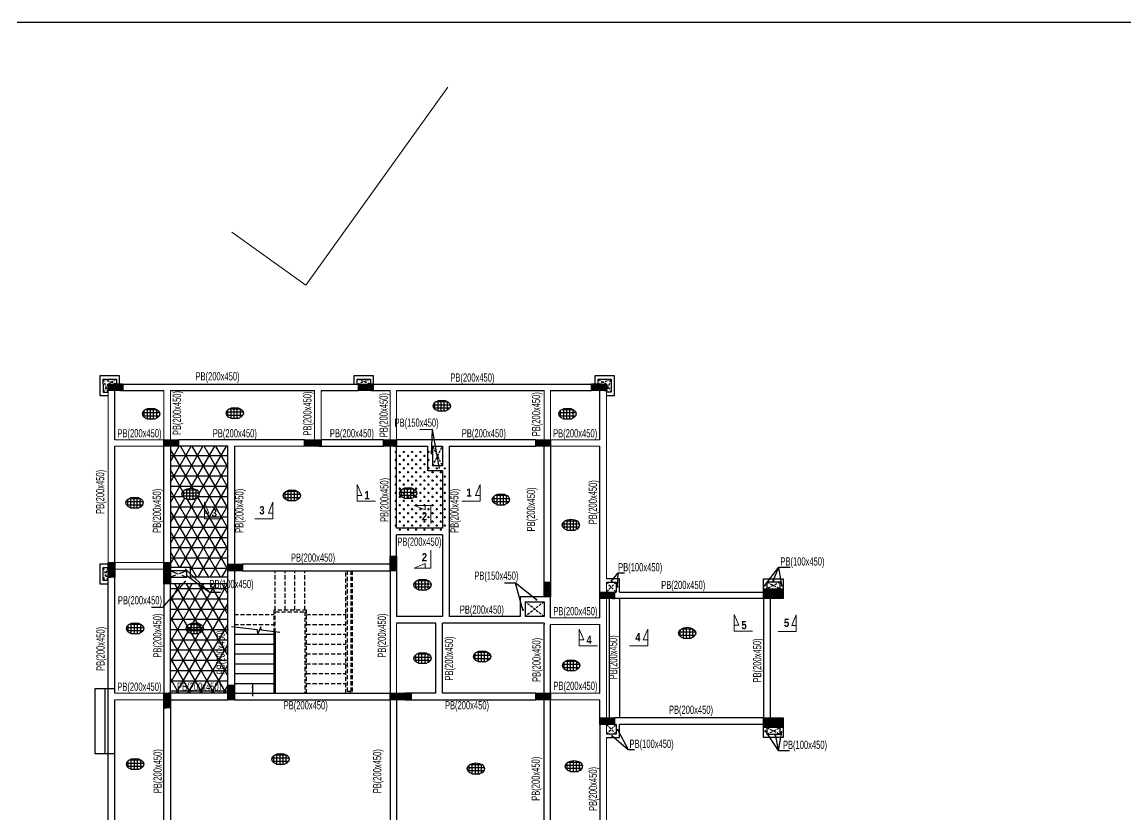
# Model space of a CAD drawing. Header units: millimetres. Extents: x 1798 to 243113, y 1193 to 150435.
# Drawn here: x 63101 to 96780, y 17940 to 42148 of the extents above; entities that cross this region are included whole.
import ezdxf

# ---------------------------------------------------------------- set-up
doc = ezdxf.new("R2010")
doc.units = ezdxf.units.MM
for name, pattern in [('CONTINU', [0]), ('HIDDEN', [0.375, 0.25, -0.125]), ('HIDDEN2', [0.1875, 0.125, -0.0625])]:
    doc.linetypes.add(name, pattern=pattern)
for name, color, linetype, lineweight in [('A-OPNG-WNDW', 4, 'Continuous', 20), ('A-WALL', 1, 'Continuous', 30), ('S - BEAM TXT', 30, 'Continuous', 13), ('SEC TEXT', 50, 'Continuous', 5), ('section symb', 5, 'Continuous', 0)]:
    doc.layers.add(name, color=color, linetype=linetype, lineweight=lineweight)
for name, color, linetype in [('A-RAILING', 212, 'Continuous'), ('A-STAIRCASE', 32, 'Continuous'), ('A-WALL-PATT', 7, 'Continuous'), ('beam', 4, 'Continuous'), ('BEAM-1', 7, 'CONTINU'), ('column', 5, 'Continuous'), ('DIM', 8, 'Continuous')]:
    doc.layers.add(name, color=color, linetype=linetype)
doc.styles.add('GFC', font='ARIALN.TTF')
doc.styles.add('S - GRID TXT', font='ARIALNB.TTF')
doc.styles.add('sd', font='ARIALNB.TTF')
doc.styles.get("Standard").update_dxf_attribs({"font": 'arial.ttf'})
doc.dimstyles.new('GFC- 50', dxfattribs={"dimscale": 100, "dimtxt": 1, "dimasz": 0.6, "dimexe": 0.2, "dimexo": 0, "dimgap": 0.1, "dimtad": 1, "dimdec": 0, "dimzin": 1, "dimdsep": 46, "dimtxsty": 'GFC', "dimblk": 'OBLIQUE', "dimcen": 0, "dimclrd": 8, "dimclre": 8, "dimclrt": 6, "dimazin": 2, "dimtfac": 1, "dimtdec": 0, "dimtmove": 1, "dimatfit": 3, "dimfxl": 1, "dimtolj": 1, "dimlwd": -1, "dimlwe": 9, "dimarcsym": 0})
doc.dimstyles.new('ISO-25', dxfattribs={"dimtxt": 2.5, "dimasz": 2.5, "dimexe": 1.25, "dimexo": 0.625, "dimtad": 1, "dimtxsty": 'Standard', "dimcen": 2.5, "dimadec": 0, "dimazin": 0, "dimtfac": 1, "dimtmove": 0, "dimatfit": 3, "dimfxl": 1, "dimarcsym": 0})
pattern_1 = [(225, (47346.13085, 35902.07396), (0.08838834765, -0.08838834765), [])]

# ---------------------------------------------------------------- blocks, each defined once
blk = doc.blocks.new('_OBLIQUE')
at = {"color": 0, "linetype": 'ByBlock'}
blk.add_line((-0.5, -0.5), (0.5, 0.5), dxfattribs=at)

msp = doc.modelspace()

# ---------------------------------------------------------------- hatches: boundary and pattern name
at = {"layer": 'A-WALL-PATT'}
h = msp.add_hatch(dxfattribs=at)
h.set_pattern_fill('ANSI31', color=8, angle=180)
h.set_pattern_definition([(225, (47354.956, 35902.07396), (0.08838834765, -0.08838834765), [])])
h.paths.add_polyline_path([(66176.9, 30895.9), (66176.9, 31095.9), (65726.9, 31095.9), (65726.9, 30895.9)])
h = msp.add_hatch(dxfattribs=at)
h.set_pattern_fill('ANSI31', color=8, angle=180)
h.set_pattern_definition(pattern_1)
h.paths.add_polyline_path([(73812.2, 30895.9), (73812.2, 31095.9), (73362.2, 31095.9), (73362.2, 30895.9)])
h = msp.add_hatch(dxfattribs=at)
h.set_pattern_fill('ANSI31', color=8, angle=180)
h.set_pattern_definition(pattern_1)
h.paths.add_polyline_path([(80926.9, 30895.9), (80926.9, 31095.9), (80476.9, 31095.9), (80476.9, 30895.9)])
h = msp.add_hatch(dxfattribs=at)
h.set_pattern_fill('ANSI31', color=8, angle=180)
h.set_pattern_definition([(225, (5786.60545, 13561.91708), (0.08838834765, -0.08838834765), [])])
h.paths.add_polyline_path([(67876.9, 29195.9), (67876.9, 29395.9), (67426.9, 29395.9), (67426.9, 29195.9)])
h = msp.add_hatch(dxfattribs=at)
h.set_pattern_fill('ANSI31', color=8)
h.set_pattern_definition([(45, (133867.11815, 45029.95694), (-0.08838834765, 0.08838834765), [])])
h.paths.add_polyline_path([(71716.9, 29395.9), (71716.9, 29195.9), (72226.9, 29195.9), (72226.9, 29395.9)])
h = msp.add_hatch(dxfattribs=at)
h.set_pattern_fill('ANSI31', color=8)
h.set_pattern_definition([(45, (136167.11798, 45029.98555), (-0.08838834765, 0.08838834765), [])])
h.paths.add_polyline_path([(74126.9, 29196), (74526.9, 29196), (74526.9, 29396), (74126.9, 29396)])
h = msp.add_hatch(dxfattribs=at)
h.set_pattern_fill('ANSI31', color=8)
h.set_pattern_definition([(45, (140867.11772, 45029.95694), (-0.08838834765, 0.08838834765), [])])
h.paths.add_polyline_path([(78776.9, 29395.9), (78776.9, 29195.9), (79226.9, 29195.9), (79226.9, 29395.9)])
h = msp.add_hatch(dxfattribs=at)
h.set_pattern_fill('NET3', color=8, scale=2500)
h.set_pattern_definition([(0, (47346.13, 36101.3), (0, 312.5), []), (60, (47346.13, 36101.3), (-270.633, 156.25), []), (120, (47346.13, 36101.3), (-270.633, -156.25), [])])
h.paths.add_polyline_path([(69376.9, 29195.9), (67626.9, 29195.9), (67627.4, 25495.9), (68226.9, 25495.9), (68227.1, 25196), (69376.5, 25196.2), (69376.3, 25395.9), (69376.8, 25395.9)])
edge = h.paths.add_edge_path(flags=16)
edge.add_ellipse((68241.4, 27737.7), major_axis=(-265, 0), ratio=0.6603774, start_angle=0, end_angle=360)
h.paths.add_polyline_path([(67677.6, 25517.9), (69243.6, 25517.9)], flags=16)
h = msp.add_hatch(dxfattribs=at)
h.set_pattern_fill('CROSS', color=8, scale=500)
h.set_pattern_definition([(0, (47346.13, 35902.07), (125, 125), [62.5, -187.5]), (90, (47377.38, 35870.82), (-125, 125), [62.5, -187.5])])
edge = h.paths.add_edge_path()
edge.add_line((75476.9, 29046), (74426.9, 29046))
edge.add_line((74426.9, 29046), (74426.9, 26595.9))
edge.add_line((74426.9, 26595.9), (76027, 26595.9))
edge.add_line((76027, 26595.9), (76027, 28545.9))
edge.add_line((76027, 28545.9), (75576.9, 28545.9))
edge.add_line((75576.9, 28545.9), (75576.9, 29195.9))
h = msp.add_hatch(dxfattribs=at)
h.set_pattern_fill('ANSI31', color=8, angle=90)
h.set_pattern_definition([(135, (47346.13085, 35902.07396), (-0.08838834765, -0.08838834765), [])])
h.paths.add_polyline_path([(65726.9, 25195.9), (65926.9, 25195.9), (65926.9, 25645.9), (65726.9, 25645.9)])
h = msp.add_hatch(dxfattribs=at)
h.set_pattern_fill('ANSI31', color=8, angle=90)
h.set_pattern_definition([(135, (51792.71231, 87086.0495), (-0.08838834765, -0.08838834765), [])])
h.paths.add_polyline_path([(67426.6, 24995.8), (67626.6, 24995.8), (67626.6, 25645.8), (67426.6, 25645.8)])
h = msp.add_hatch(dxfattribs=at)
h.set_pattern_fill('ANSI31', color=8, angle=90)
h.set_pattern_definition([(135, (58692.84177, 87436.19334), (-0.08838834765, -0.08838834765), [])])
h.paths.add_polyline_path([(74526.9, 25395.9), (74526.9, 25845.9), (74326.9, 25845.9), (74326.9, 25395.9)])
h = msp.add_hatch(dxfattribs=at)
h.set_pattern_fill('ANSI31', color=8)
h.set_pattern_definition([(45, (131527.11804, 41229.95694), (-0.08838834765, 0.08838834765), [])])
h.paths.add_polyline_path([(69376.9, 25595.9), (69376.9, 25395.9), (69826.9, 25395.9), (69826.9, 25595.9)])
h = msp.add_hatch(dxfattribs=at)
h.set_pattern_fill('NET3', color=8, scale=2500)
h.set_pattern_definition([(0, (51243.94, 36101.3), (0, 312.5), []), (60, (51243.94, 36101.3), (-270.633, 156.25), []), (120, (51243.94, 36101.3), (-270.633, -156.25), [])])
h.paths.add_polyline_path([(67626.9, 21655.8), (69376.9, 21655.8), (69376.8, 24996.1), (67626.9, 24995.9)])
h = msp.add_hatch(dxfattribs=at)
h.set_pattern_fill('ANSI31', color=8, angle=90)
h.set_pattern_definition([(135, (63392.84177, 86746.1897), (-0.08838834765, -0.08838834765), [])])
h.paths.add_polyline_path([(79026.9, 24595.9), (79226.9, 24595.9), (79226.9, 25045.9), (79026.9, 25045.9)])
h = msp.add_hatch(dxfattribs=at)
h.set_pattern_fill('ANSI31', color=8)
h.set_pattern_definition([(45, (47346.13085, 35919.07396), (-0.08838834765, 0.08838834765), [])])
h.paths.add_polyline_path([(80726.9, 24746.2), (80726.9, 24546.2), (81176.9, 24546.2), (81176.9, 24746.2)])
h = msp.add_hatch(dxfattribs=at)
h.set_pattern_fill('ANSI31', color=8)
h.set_pattern_definition([(45, (47746.13085, 36019.8593), (-0.08838834765, 0.08838834765), [])])
h.paths.add_polyline_path([(85726.9, 24846.2), (85726.9, 24546.2), (86326.9, 24546.2), (86326.9, 24846.2)])
h = msp.add_hatch(dxfattribs=at)
h.set_pattern_fill('ANSI31', color=8, angle=90)
h.set_pattern_definition([(135, (53742.84177, 83496.1933), (-0.08838834765, -0.08838834765), [])])
h.paths.add_polyline_path([(69576.9, 21455.9), (69576.9, 21905.9), (69376.9, 21905.9), (69376.9, 21455.9)])
h = msp.add_hatch(dxfattribs=at)
h.set_pattern_fill('ANSI31', color=8, angle=90)
h.set_pattern_definition([(135, (51792.84177, 83246.19326), (-0.08838834765, -0.08838834765), [])])
h.paths.add_polyline_path([(67626.9, 21205.9), (67626.9, 21655.9), (67426.9, 21655.9), (67426.9, 21205.9)])
h = msp.add_hatch(dxfattribs=at)
h.set_pattern_fill('ANSI31', color=8)
h.set_pattern_definition([(45, (136477.11809, 37289.93625), (-0.08838834765, 0.08838834765), [])])
h.paths.add_polyline_path([(74326.9, 21655.9), (74326.9, 21455.9), (74976.9, 21455.9), (74976.9, 21655.9)])
h = msp.add_hatch(dxfattribs=at)
h.set_pattern_fill('ANSI31', color=8)
h.set_pattern_definition([(45, (140926.75833, 37290.11631), (-0.08838834765, 0.08838834765), [])])
h.paths.add_polyline_path([(78776.5, 21656.1), (78776.5, 21456.1), (79226.5, 21456.1), (79226.5, 21656.1)])
h = msp.add_hatch(dxfattribs=at)
h.set_pattern_fill('ANSI31', color=8)
h.set_pattern_definition([(45, (142877.11802, 36539.46699), (-0.08838834765, 0.08838834765), [])])
h.paths.add_polyline_path([(80726.9, 20905.4), (80726.9, 20705.4), (81176.9, 20705.4), (81176.9, 20905.4)])
h = msp.add_hatch(dxfattribs=at)
h.set_pattern_fill('ANSI31', color=8)
h.set_pattern_definition([(45, (47746.13085, 35779.07396), (-0.08838834765, 0.08838834765), [])])
h.paths.add_polyline_path([(85726.9, 20905.4), (85726.9, 20605.4), (86326.9, 20605.4), (86326.9, 20905.4)])
at = {"layer": 'DIM'}
h = msp.add_hatch(dxfattribs=at)
h.set_pattern_fill('ANSI37', color=256, scale=30, angle=45)
h.set_pattern_definition([(90, (-99574.5, 136712.46), (-95.25, 2e-14), []), (180, (-99574.5, 136712.46), (-2e-14, -95.25), [])])
edge = h.paths.add_edge_path()
edge.add_ellipse((67035.5, 30187.5), major_axis=(-265, 0), ratio=0.6603774, start_angle=0, end_angle=360)
h = msp.add_hatch(dxfattribs=at)
h.set_pattern_fill('ANSI37', color=256, scale=30, angle=45)
h.set_pattern_definition([(90, (-97020.44, 136733.93), (-95.25, 2e-14), []), (180, (-97020.44, 136733.93), (-2e-14, -95.25), [])])
edge = h.paths.add_edge_path()
edge.add_ellipse((69589.6, 30208.9), major_axis=(-265, 0), ratio=0.6603774, start_angle=0, end_angle=360)
h = msp.add_hatch(dxfattribs=at)
h.set_pattern_fill('ANSI37', color=256, scale=30, angle=45)
h.set_pattern_definition([(90, (-90703.82, 136953.21), (-95.25, 2e-14), []), (180, (-90703.82, 136953.21), (-2e-14, -95.25), [])])
edge = h.paths.add_edge_path()
edge.add_ellipse((75906.2, 30428.2), major_axis=(-265, 0), ratio=0.6603774, start_angle=0, end_angle=360)
h = msp.add_hatch(dxfattribs=at)
h.set_pattern_fill('ANSI37', color=256, scale=30, angle=45)
h.set_pattern_definition([(90, (-86869.875, 136712.46), (-95.25, 2e-14), []), (180, (-86869.875, 136712.46), (-2e-14, -95.25), [])])
edge = h.paths.add_edge_path()
edge.add_ellipse((79740.1, 30187.5), major_axis=(-265, 0), ratio=0.6603774, start_angle=0, end_angle=360)
h = msp.add_hatch(dxfattribs=at)
h.set_pattern_fill('ANSI37', color=256, scale=30, angle=45)
h.set_pattern_definition([(90, (-100075.25, 133996.51), (-95.25, 2e-14), []), (180, (-100075.25, 133996.51), (-2e-14, -95.25), [])])
edge = h.paths.add_edge_path()
edge.add_ellipse((66534.7, 27471.5), major_axis=(-265, 0), ratio=0.6603774, start_angle=0, end_angle=360)
h = msp.add_hatch(dxfattribs=at)
h.set_pattern_fill('ANSI37', color=256, scale=30, angle=45)
h.set_pattern_definition([(90, (-98368.58, 134262.71), (-95.25, 2e-14), []), (180, (-98368.58, 134262.71), (-2e-14, -95.25), [])])
edge = h.paths.add_edge_path()
edge.add_ellipse((68241.4, 27737.7), major_axis=(-265, 0), ratio=0.6603774, start_angle=0, end_angle=360)
h = msp.add_hatch(dxfattribs=at)
h.set_pattern_fill('ANSI37', color=256, scale=30, angle=45)
h.set_pattern_definition([(90, (-95279.15, 134219.38), (-95.25, 2e-14), []), (180, (-95279.15, 134219.38), (-2e-14, -95.25), [])])
edge = h.paths.add_edge_path()
edge.add_ellipse((71330.9, 27694.4), major_axis=(-265, 0), ratio=0.6603774, start_angle=0, end_angle=360)
h = msp.add_hatch(dxfattribs=at)
h.set_pattern_fill('ANSI37', color=256, scale=30, angle=45)
h.set_pattern_definition([(90, (-91729.58, 134288.07), (-95.25, 2e-14), []), (180, (-91729.58, 134288.07), (-2e-14, -95.25), [])])
edge = h.paths.add_edge_path()
edge.add_ellipse((74880.4, 27763.1), major_axis=(-265, 0), ratio=0.6603774, start_angle=0, end_angle=360)
h = msp.add_hatch(dxfattribs=at)
h.set_pattern_fill('ANSI37', color=256, scale=30, angle=45)
h.set_pattern_definition([(90, (-88899.36, 134092.87), (-95.25, 2e-14), []), (180, (-88899.36, 134092.87), (-2e-14, -95.25), [])])
edge = h.paths.add_edge_path()
edge.add_ellipse((77710.6, 27567.9), major_axis=(-265, 0), ratio=0.6603774, start_angle=0, end_angle=360)
h = msp.add_hatch(dxfattribs=at)
h.set_pattern_fill('ANSI37', color=256, scale=30, angle=45)
h.set_pattern_definition([(90, (-86761.97, 133318.07), (-95.25, 2e-14), []), (180, (-86761.97, 133318.07), (-2e-14, -95.25), [])])
edge = h.paths.add_edge_path()
edge.add_ellipse((79848, 26793.1), major_axis=(-265, 0), ratio=0.6603774, start_angle=0, end_angle=360)
h = msp.add_hatch(dxfattribs=at)
h.set_pattern_fill('ANSI37', color=256, scale=30, angle=45)
h.set_pattern_definition([(90, (-91289.78, 131490.33), (-95.25, 2e-14), []), (180, (-91289.78, 131490.33), (-2e-14, -95.25), [])])
edge = h.paths.add_edge_path()
edge.add_ellipse((75320.2, 24965.3), major_axis=(-265, 0), ratio=0.6603774, start_angle=0, end_angle=360)
h = msp.add_hatch(dxfattribs=at)
h.set_pattern_fill('ANSI37', color=256, scale=30, angle=45)
h.set_pattern_definition([(90, (-100063.34, 130156.71), (-95.25, 2e-14), []), (180, (-100063.34, 130156.71), (-2e-14, -95.25), [])])
edge = h.paths.add_edge_path()
edge.add_ellipse((66546.7, 23631.7), major_axis=(-265, 0), ratio=0.6603774, start_angle=0, end_angle=360)
h = msp.add_hatch(dxfattribs=at)
h.set_pattern_fill('ANSI37', color=256, scale=30, angle=45)
h.set_pattern_definition([(90, (-98240.4, 130156.71), (-95.25, 2e-14), []), (180, (-98240.4, 130156.71), (-2e-14, -95.25), [])])
edge = h.paths.add_edge_path()
edge.add_ellipse((68369.6, 23631.7), major_axis=(-265, 0), ratio=0.6603774, start_angle=0, end_angle=360)
h = msp.add_hatch(dxfattribs=at)
h.set_pattern_fill('ANSI37', color=256, scale=30, angle=45)
h.set_pattern_definition([(90, (-83217.46, 130018.12), (-95.25, 2e-14), []), (180, (-83217.46, 130018.12), (-2e-14, -95.25), [])])
edge = h.paths.add_edge_path()
edge.add_ellipse((83392.5, 23493.1), major_axis=(-265, 0), ratio=0.6603774, start_angle=0, end_angle=360)
h = msp.add_hatch(dxfattribs=at)
h.set_pattern_fill('ANSI37', color=256, scale=30, angle=45)
h.set_pattern_definition([(90, (-89474.57, 129303.46), (-95.25, 2e-14), []), (180, (-89474.57, 129303.46), (-2e-14, -95.25), [])])
edge = h.paths.add_edge_path()
edge.add_ellipse((77135.4, 22778.5), major_axis=(-265, 0), ratio=0.6603774, start_angle=0, end_angle=360)
h = msp.add_hatch(dxfattribs=at)
h.set_pattern_fill('ANSI37', color=256, scale=30, angle=45)
h.set_pattern_definition([(90, (-91289.93, 129249.24), (-95.25, 2e-14), []), (180, (-91289.93, 129249.24), (-2e-14, -95.25), [])])
edge = h.paths.add_edge_path()
edge.add_ellipse((75320.1, 22724.2), major_axis=(-265, 0), ratio=0.6603774, start_angle=0, end_angle=360)
h = msp.add_hatch(dxfattribs=at)
h.set_pattern_fill('ANSI37', color=256, scale=30, angle=45)
h.set_pattern_definition([(90, (-86760.21, 129030.04), (-95.25, 2e-14), []), (180, (-86760.21, 129030.04), (-2e-14, -95.25), [])])
edge = h.paths.add_edge_path()
edge.add_ellipse((79849.8, 22505), major_axis=(-265, 0), ratio=0.6603774, start_angle=0, end_angle=360)
h = msp.add_hatch(dxfattribs=at)
h.set_pattern_fill('ANSI37', color=256, scale=30, angle=45)
h.set_pattern_definition([(90, (-100063.34, 126013.94), (-95.25, 2e-14), []), (180, (-100063.34, 126013.94), (-2e-14, -95.25), [])])
edge = h.paths.add_edge_path()
edge.add_ellipse((66546.7, 19488.9), major_axis=(-265, 0), ratio=0.6603774, start_angle=0, end_angle=360)
h = msp.add_hatch(dxfattribs=at)
h.set_pattern_fill('ANSI37', color=256, scale=30, angle=45)
h.set_pattern_definition([(90, (-95621.83, 126168.76), (-95.25, 2e-14), []), (180, (-95621.83, 126168.76), (-2e-14, -95.25), [])])
edge = h.paths.add_edge_path()
edge.add_ellipse((70988.2, 19643.8), major_axis=(-265, 0), ratio=0.6603774, start_angle=0, end_angle=360)
h = msp.add_hatch(dxfattribs=at)
h.set_pattern_fill('ANSI37', color=256, scale=30, angle=45)
h.set_pattern_definition([(90, (-86671.08, 125949.14), (-95.25, 2e-14), []), (180, (-86671.08, 125949.14), (-2e-14, -95.25), [])])
edge = h.paths.add_edge_path()
edge.add_ellipse((79938.9, 19424.1), major_axis=(-265, 0), ratio=0.6603774, start_angle=0, end_angle=360)
h = msp.add_hatch(dxfattribs=at)
h.set_pattern_fill('ANSI37', color=256, scale=30, angle=45)
h.set_pattern_definition([(90, (-89662.34, 125877.87), (-95.25, 2e-14), []), (180, (-89662.34, 125877.87), (-2e-14, -95.25), [])])
edge = h.paths.add_edge_path()
edge.add_ellipse((76947.7, 19352.9), major_axis=(-265, 0), ratio=0.6603774, start_angle=0, end_angle=360)

# ---------------------------------------------------------------- linework, layer by layer
at = {"color": 40, "true_color": 0xf8d731}
msp.add_line((65726.9, 30845.9, 239039.1), (65726.9, 30895.9, 239039.1), dxfattribs=at)
at = {"layer": 'A-OPNG-WNDW'}
for p, q in [((71755.8, 34113.4), (76085.9, 40156)), ((69500.1, 35729.8), (71755.8, 34113.4)), ((65726.9, 25595.9, 239039.1), (65726.9, 30895.9, 239039.1)), ((67426.9, 29395.9, 239039.1), (67426.9, 30895.9, 239039.1)), ((67626.9, 29395.9, 239039.1), (67626.9, 30895.9, 239039.1)), ((72026.9, 30895.9, 128388), (72026.9, 29395.9, 239039.1)), ((72226.9, 30895.9, 128388), (72226.9, 29395.9, 239039.1)), ((74326.9, 30895.9, 128388), (74326.9, 29395.9, 239039.1)), ((74526.9, 30895.9, 128388), (74526.9, 29395.9, 239039.1)), ((79026.9, 29395.9, 239039.1), (79026.9, 30895.9, 239039.1)), ((79226.9, 29395.9, 239039.1), (79226.9, 30895.9, 239039.1)), ((80926.9, 30895.9, 239038.6), (80926.9, 25145.4, 239059)), ((67426.9, 29395.9, 239039.1), (65926.9, 29395.9, 239039.1)), ((79226.9, 29395.9, 239039.1), (80726.9, 29395.9, 239039.1)), ((67426.9, 29195.9, 239039.1), (65926.9, 29195.9, 239039.1)), ((69576.9, 29195.9, 239039.1), (71716.9, 29195.9, 239039.1)), ((79226.9, 29195.9, 239039.1), (80726.9, 29195.9, 239039.1)), ((67426.9, 25645.9, 478078.2), (65926.9, 25645.9, 360295.9)), ((67426.9, 25445.9, 478078.2), (65926.9, 25445.9, 360295.9)), ((80926.9, 25045.4, 239059.4), (80926.9, 24746.2, 239060.4)), ((80926.9, 24546.2, 239039.1), (80926.8, 20905.4, 239039.1)), ((80726.9, 23957.2, 239060.4), (79226.9, 23957.2, 239039.1)), ((74526.9, 23795.9, 119519.5), (74526.9, 21655.9, 239039.1)), ((80726.9, 23756.4, 240227.5), (79226.9, 23756.4, 239039.1)), ((67426.9, 21655.9, 356821.4), (65926.9, 21655.9, 239039.1)), ((80727.2, 21655.9, 239037.7), (79226.9, 21655.9, 239039.1)), ((67426.9, 21455.9, 356821.4), (65926.9, 21455.9, 239039.1)), ((80727.2, 21455.9, 358557.2), (79226.9, 21455.9, 239009)), ((80926.9, 20405.4, 350695.9), (80926.9, 20705.4, 358558.6)), ((80926.9, 16230.9, 239039.1), (80926.9, 20305.4, 347463))]:
    msp.add_line(p, q, dxfattribs=at)
at = {"layer": 'A-OPNG-WNDW', "color": 8}
for p, q in [((80926.9, 30895.9, 239039.1), (80926.9, 30845.9, 239042.5)), ((65726.9, 25645.9, 239039.1), (65726.9, 25495.9, 239039.1))]:
    msp.add_line(p, q, dxfattribs=at)
at = {"layer": 'A-RAILING', "color": 8}
for p, q in [((70776.9, 23538, 239039.1), (70776.9, 21655.9, 239039.1)), ((70826.9, 23531.7, 239039.1), (70826.9, 21655.9, 239039.1))]:
    msp.add_line(p, q, dxfattribs=at)
at = {"layer": 'A-RAILING'}
msp.add_line((70776.9, 21655.9, 239039.1), (70826.9, 21655.9, 239039.1), dxfattribs=at)
at = {"layer": 'A-STAIRCASE', "color": 8, "linetype": 'HIDDEN2', "ltscale": 1000}
for p, q in [((70826.9, 24195.9, 239039.1), (70826.9, 25395.9, 239039.1)), ((71126.9, 24195.9, 239039.1), (71126.9, 25395.9, 239039.1)), ((71426.9, 24195.9, 239039.1), (71426.9, 25395.9, 239039.1)), ((71726.9, 24195.9, 239039.1), (71726.9, 25395.9, 239039.1)), ((69576.9, 24055.9, 239039.1), (70776.9, 24055.9, 239039.1)), ((71776.9, 24055.9, 239039.1), (72976.9, 24055.9, 239039.1)), ((69576.9, 23755.9, 239039.1), (70776.9, 23755.9, 239039.1)), ((71776.9, 23755.9, 239039.1), (72976.9, 23755.9, 239039.1)), ((71776.9, 23455.9, 239039.1), (72976.9, 23455.9, 239039.1)), ((71776.9, 23155.9, 239039.1), (72976.9, 23155.9, 239039.1)), ((71776.9, 22855.9, 239039.1), (72976.9, 22855.9, 239039.1)), ((71776.9, 22555.9, 239039.1), (72976.9, 22555.9, 239039.1)), ((71776.9, 22255.9, 239039.1), (72976.9, 22255.9, 239039.1)), ((71776.9, 21955.9, 239039.1), (72976.9, 21955.9, 239039.1)), ((71776.9, 21655.9, 239039.1), (72976.9, 21655.9, 239039.1))]:
    msp.add_line(p, q, dxfattribs=at)
at = {"layer": 'A-STAIRCASE', "color": 8}
for p, q in [((69576.9, 23455.9, 239039.1), (70776.9, 23455.9, 239039.1)), ((69576.9, 23155.9, 239039.1), (70776.9, 23155.9, 239039.1)), ((69576.9, 22855.9, 239039.1), (70776.9, 22855.9, 239039.1)), ((69576.9, 22555.9, 239039.1), (70776.9, 22555.9, 239039.1)), ((69576.9, 22255.9, 239039.1), (70776.9, 22255.9, 239039.1)), ((69576.9, 21955.9, 239039.1), (70776.9, 21955.9, 239039.1)), ((69576.9, 21655.9, 239039.1), (70776.9, 21655.9, 239039.1))]:
    msp.add_line(p, q, dxfattribs=at)
at = {"layer": 'A-STAIRCASE', "color": 8, "linetype": 'HIDDEN2', "ltscale": 1000, "elevation": 239039.1}
for points in [[(73176.9, 25395.9), (73176.9, 21655.9), (72976.9, 21655.9), (72976.9, 25395.9)], [(73126.9, 25395.9), (73126.9, 21705.9), (73026.9, 21705.9), (73026.9, 25395.9)], [(70826.9, 23531.7), (70826.9, 24145.9), (71726.9, 24145.9), (71726.9, 21655.9), (71776.9, 21655.9), (71776.9, 24195.9), (70776.9, 24195.9), (70776.9, 23538)]]:
    msp.add_lwpolyline(points, dxfattribs=at)
at = {"layer": 'A-WALL', "color": 8, "elevation": 239039.1}
msp.add_lwpolyline([(70960, 23515.1), (70390.8, 23586.2), (70387.8, 23683.2), (70290.7, 23483), (70287.3, 23592), (69493.7, 23679.2)], dxfattribs=at)
at = {"layer": 'beam', "color": 4}
for p, q in [((66076.9, 31345.9, 239039.1), (65476.9, 31345.9, 239039.1)), ((65476.9, 31345.9, 239039.1), (65476.9, 30745.9, 239039.1)), ((66076.9, 31095.9, 239039.1), (66076.9, 31345.9, 239039.1)), ((73826.9, 31345.9, 239039.1), (73226.9, 31345.9, 239039.1)), ((73226.9, 31345.9, 239039.1), (73226.9, 31095.9, 239039.1)), ((73826.9, 31095.9, 239039.1), (73826.9, 31345.9, 239039.1)), ((81176.9, 31345.9, 239039.1), (80576.9, 31345.9, 239039.1)), ((80576.9, 31345.9, 239039.1), (80576.9, 31095.9, 239039.1)), ((81176.9, 30745.9, 239039.1), (81176.9, 31345.9, 239039.1)), ((65476.9, 30745.9, 239039.1), (65726.9, 30745.9, 239039.1)), ((80926.9, 30745.9, 239039.1), (81176.9, 30745.9, 239039.1)), ((65726.9, 25595.9, 239039.1), (65476.9, 25595.9, 239039.1)), ((65476.9, 25595.9, 239039.1), (65476.9, 24995.9, 239039.1)), ((65476.9, 24995.9, 239039.1), (65726.9, 24995.9, 239039.1)), ((81326.9, 25145.4, 239039.1), (80926.9, 25145.4, 239039.1)), ((80926.9, 25045.4, 239039.1), (81226.9, 25045.4, 239039.1)), ((81226.9, 25045.4, 239039.1), (81226.9, 24745.4, 239039.1)), ((81326.9, 24745.4, 239039.1), (81326.9, 25145.4, 239039.1)), ((85726.9, 24846.2, 239039.1), (85726.9, 25145.4, 239039.1)), ((85726.9, 25145.4, 239039.1), (86326.9, 25145.4, 239039.1)), ((86226.9, 25045.4, 239039.1), (85826.9, 25045.4, 239039.1)), ((85826.9, 25045.4, 239039.1), (85826.9, 24846.2, 239039.1)), ((86226.9, 24846.2, 239039.1), (86226.9, 25045.4, 239039.1)), ((86326.9, 25145.4, 239039.1), (86326.9, 24846.2, 239039.1)), ((81226.9, 20705.4, 239039.1), (81226.9, 20405.4, 239039.1)), ((81326.9, 20305.4, 239039.1), (81326.9, 20705.4, 239039.1)), ((85726.9, 20305.4, 239039.1), (85726.9, 20605.4, 358558.6)), ((85826.9, 20605.4, 239039.1), (85826.9, 20405.4, 239039.1)), ((86226.9, 20405.4, 239039.1), (86226.9, 20605.4, 358558.6)), ((86326.9, 20605.4, 239039.1), (86326.9, 20305.4, 239039.1)), ((81226.9, 20405.4, 239039.1), (80926.9, 20405.4, 239039.1)), ((80926.9, 20305.4, 239039.1), (81326.9, 20305.4, 239039.1)), ((86326.9, 20305.4, 239039.1), (85726.9, 20305.4, 239039.1)), ((85826.9, 20405.4, 239039.1), (86226.9, 20405.4, 239039.1))]:
    msp.add_line(p, q, dxfattribs=at)
at = {"layer": 'beam', "color": 8}
for p, q in [((65576.9, 31095.9, 239039.1), (65576.9, 31245.9, 239039.1)), ((65576.9, 31245.9, 239039.1), (65976.9, 31245.9, 239039.1)), ((65576.9, 31095.9, 239039.1), (65576.9, 30845.9, 239039.1)), ((65976.9, 31245.9, 239039.1), (65976.9, 31095.9, 239039.1)), ((66168, 31095.9, 239039.1), (65976.9, 31095.9, 239039.1)), ((73326.9, 31095.9, 239039.1), (73326.9, 31245.9, 239039.1)), ((73326.9, 31245.9, 239039.1), (73726.9, 31245.9, 239039.1)), ((73326.9, 31095.9, 239039.1), (73362.2, 31095.9, 239039.1)), ((73726.9, 31245.9, 239039.1), (73726.9, 31095.9, 239039.1)), ((73812.2, 31095.9, 239039.1), (73726.9, 31095.9, 239039.1)), ((80676.9, 31095.9, 239039.1), (80476.9, 31095.9, 239039.1)), ((80676.9, 31095.9, 239039.1), (80676.9, 31245.9, 239039.1)), ((80676.9, 31245.9, 239039.1), (81076.9, 31245.9, 239039.1)), ((81076.9, 31245.9, 239039.1), (81076.9, 30845.9, 239039.1)), ((65576.9, 30845.9, 239039.1), (65726.9, 30845.9, 239039.1)), ((81076.9, 30845.9, 239039.1), (80926.9, 30845.9, 239042.5)), ((65576.9, 25095.9, 239039.1), (65576.9, 25495.9, 239039.1)), ((65576.9, 25495.9, 239039.1), (65726.9, 25495.9, 239039.1)), ((65726.9, 25095.9, 239039.1), (65576.9, 25095.9, 239039.1)), ((65726.9, 25095.9, 239039.1), (65726.9, 25195.9, 239039.1)), ((81026.9, 20928.4, 239039.1), (81026.9, 24528.4, 239039.1)), ((81326.9, 24528.4, 239039.1), (81326.9, 20928.4, 239039.1)), ((65326.9, 19800.9, 239039.1), (65326.9, 21800.9, 239039.1)), ((65326.9, 21800.9, 239039.1), (65926.9, 21800.9, 239039.1)), ((65626.9, 21800.9, 239039.1), (65626.9, 19800.9, 239039.1)), ((65926.9, 19800.9, 239039.1), (65326.9, 19800.9, 239039.1))]:
    msp.add_line(p, q, dxfattribs=at)
at = {"layer": 'beam', "color": 8, "linetype": 'HIDDEN', "ltscale": 300}
for p, q in [((65576.9, 31245.9, 239039.1), (65976.9, 31095.9, 239039.1)), ((65726.9, 30845.9, 239039.1), (65576.9, 31245.9, 239039.1)), ((65976.9, 31095.9, 239039.1), (65576.9, 31245.9, 239039.1)), ((65576.9, 30845.9, 239039.1), (65726.9, 31095.9, 239039.1)), ((65726.9, 31095.9, 239039.1), (65976.9, 31245.9, 239039.1)), ((73326.9, 31095.9, 239039.1), (73726.9, 31245.9, 239039.1)), ((73726.9, 31095.9, 239039.1), (73326.9, 31245.9, 239039.1)), ((80676.9, 31095.9, 239039.1), (81076.9, 31245.9, 239039.1)), ((80676.9, 31245.9, 239039.1), (80926.9, 31095.9, 239039.1)), ((80926.9, 30845.9, 239042.5), (81076.9, 31245.9, 239039.1)), ((80926.9, 31095.9, 239039.1), (81076.9, 30845.9, 239039.1)), ((75626.9, 29195.9, 119519.5), (75927, 28595.9, 119519.5)), ((75626.9, 28595.9, 119519.5), (75927.1, 29195.9, 119519.5)), ((65726.9, 25095.9, 239039.1), (65576.9, 25495.9, 239039.1)), ((65726.9, 25495.9, 239039.1), (65576.9, 25095.9, 239039.1)), ((80926.9, 25045.4, 239039.1), (81226.9, 24745.4, 239039.1)), ((81226.9, 25045.4, 239039.1), (80926.9, 24746.2, 239060.4)), ((86226.9, 25045.4, 239039.1), (85826.9, 24846.2, 239039.1)), ((85826.9, 25045.4, 239039.1), (86226.9, 24846.2, 239039.1)), ((79026.9, 23995.9, 239039.1), (78451.9, 24445.9, 239039.1)), ((79026.9, 24445.9, 239039.1), (78451.9, 23995.9, 239039.1)), ((81226.9, 20405.4, 239039.1), (80926.9, 20705.4, 358558.6)), ((80926.9, 20405.4, 239039.1), (81226.9, 20705.4, 239039.1)), ((85826.9, 20405.4, 239039.1), (86226.9, 20605.4, 239039.1)), ((85826.9, 20605.4, 239039.1), (86226.9, 20405.4, 239039.8))]:
    msp.add_line(p, q, dxfattribs=at)
at = {"layer": 'beam'}
for p, q in [((66168, 31095.9, 239039.1), (73362.2, 31095.9, 239039.1)), ((73812.2, 31095.9, 239039.1), (80476.9, 31095.9, 239039.1)), ((65926.9, 29395.9, 239039.1), (65926.9, 30895.9, 239039.1)), ((66168, 30895.9, 239039.1), (67426.9, 30895.9, 239039.1)), ((67626.9, 30895.9, 239039.1), (72026.9, 30895.9, 239039.1)), ((72226.9, 30895.9, 239039.1), (73360.3, 30895.9, 239039.1)), ((73812.2, 30895.9, 239039.1), (74326.9, 30895.9, 128388)), ((74526.9, 30895.9, 128388), (79026.9, 30895.9, 239039.1)), ((79226.9, 30895.9, 239039.1), (80476.9, 30895.9, 239039.1)), ((80726.9, 29395.9, 239039.1), (80726.9, 30895.9, 239039.1)), ((71716.9, 29395.9, 239039.1), (67876.9, 29395.9, 239039.1)), ((74126.9, 29395.9, 239037), (72226.9, 29395.9, 319645.3)), ((78776.9, 29395.9, 233414.6), (74526.9, 29395.9, 239039.1)), ((65926.9, 25095.9, 239039.1), (65926.9, 29195.9, 239039.1)), ((67426.9, 25645.9, 478078.2), (67426.9, 29195.9, 239039.1)), ((67627.4, 29195.9, 239039.1), (67627.4, 25645.8, 239211.2)), ((69376.9, 29195.9, 239039.1), (67876.9, 29195.9, 239039.1)), ((69376.9, 25595.9, 239039.1), (69376.9, 29195.9, 239039.1)), ((69576.9, 29195.9, 239039.1), (69576.9, 25595.9, 239039.1)), ((72226.9, 29195.9, 239039.1), (74126.9, 29195.9, 239037)), ((74326.9, 29195.9, 111931), (74326.9, 25845.9, 239039.1)), ((74526.9, 26695.9, 239039.1), (74526.9, 29196, 239039.1)), ((74526.9, 29195.9, 119519.5), (75476.9, 29195.9, 119519.5)), ((75476.9, 28445.9, 119519.5), (75476.9, 29195.9, 119519.5)), ((75626.9, 29195.9, 119519.5), (75927.1, 29195.9, 119519.5)), ((75626.9, 29195.9, 119519.5), (75626.9, 28595.9, 119519.5)), ((75927.1, 29195.9, 119519.5), (75927.1, 28595.9, 119519.5)), ((76127.1, 29195.9, 239039.1), (78776.9, 29195.9, 239039.1)), ((76127.1, 29195.9, 119519.5), (76127.1, 23995.9, 119519.5)), ((79026.9, 25045.9, 239039.1), (79026.9, 29195.9, 119519.5)), ((79226.9, 29195.9, 239039.1), (79226.9, 25045.9, 239039.1)), ((80726.9, 24746.2, 239060.4), (80726.9, 29195.9, 239039.1)), ((75927.1, 28445.9, 119519.5), (75476.9, 28445.9, 119519.5)), ((75927.1, 28595.9, 119519.5), (75626.9, 28595.9, 119519.5)), ((75927.1, 28445.9, 119519.5), (75927.1, 26695.9, 119519.5)), ((75927.1, 26695.9, 119505.9), (74526.9, 26695.9, 239039.1)), ((74526.9, 25845.9, 239039.1), (74526.9, 26495.9, 239039.1)), ((75926.9, 26495.9, 119516.6), (74526.9, 26495.9, 239039.1)), ((75926.9, 26495.9, 119516.6), (75927.1, 23995.9, 119519.5)), ((68226.9, 25495.9, 239039.1), (67626.9, 25495.9, 239039.1)), ((68126.4, 25395.9, 239039.1), (67626.9, 25395.9, 239039.1)), ((68127, 25195.9, 239039.1), (68126.4, 25395.9, 239039.1)), ((68226.9, 25496.7, 239039.1), (68226.9, 25195.9, 239039.1)), ((69376.9, 21905.9, 239039.1), (69376.3, 25395.9, 239039.1)), ((69576.9, 25395.9, 239039.1), (69576.9, 21905.9, 239039.1)), ((74326.9, 25595.9, 239039.1), (69826.9, 25595.9, 239039.1)), ((69826.9, 25395.9, 239039.1), (74326.9, 25395.9, 239039.1)), ((74326.9, 25395.9, 119519.5), (74326.9, 21655.9, 119519.5)), ((74526.9, 25395.9, 119519.5), (74526.9, 23995.9, 119519.5)), ((65726.9, 16168.2, 239039.1), (65726.9, 25195.9, 239039.1)), ((65926.9, 21655.9, 239039.1), (65926.9, 25095.9, 239039.1)), ((67426.9, 24995.8, 471222.6), (67426.9, 21655.9, 356821.4)), ((67626.9, 21655.8, 356817.5), (67626.9, 24995.9, 239039.1)), ((68226.8, 24995.9, 235614.5), (67626.9, 24995.9, 239039.1)), ((67627, 25195.9, 239039.1), (68127, 25195.9, 239039.1)), ((69376.8, 24996.1, 235614.5), (68226.8, 24995.9, 235614.5)), ((69376.8, 25196.1, 235614.5), (68226.9, 25196.1, 238765.4)), ((79026.9, 24595.9, 239039.1), (78301.9, 24595.9, 239039.1)), ((78301.9, 24595.9, 239039.1), (78301.9, 23995.9, 239039.1)), ((79211.8, 24864.4, 239018.7), (79217.4, 24864.4, 239018.7)), ((79226.9, 23957.2, 239039.1), (79226.9, 24595.9, 239039.1)), ((81176.9, 24745.4, 358558.6), (81226.9, 24745.4, 358558.6)), ((81326.9, 24745.4, 358558.6), (85726.9, 24745.4, 358558.6)), ((78451.9, 24445.9, 239039.1), (78451.9, 23995.9, 239039.1)), ((78451.9, 24445.9, 239039.1), (79026.9, 24445.9, 239039.1)), ((79026.9, 24445.9, 239039.1), (79026.9, 23995.9, 239039.1)), ((80726.9, 23957.2, 258043.2), (80726.9, 24546.2, 238496.2)), ((85726.9, 24546.2, 239039.1), (81176.9, 24546.2, 239060.4)), ((85726.9, 24546.2, 234898.6), (85726.9, 20905.4, 362882.4)), ((85926.9, 24546.2, 235016.9), (85926.9, 20905.4, 359344)), ((75927.1, 23995.9, 119519.5), (74526.9, 23995.9, 119519.5)), ((78301.9, 23995.9, 236353), (76127.1, 23995.9, 119519.5)), ((78701.9, 23995.9, 239039.1), (78451.9, 23995.9, 244411.2)), ((79026.9, 23995.9, 239039.1), (78701.9, 23995.9, 239039.1)), ((74326.9, 23795.9, 239039.1), (74326.9, 21655.9, 239039.1)), ((75726.9, 23795.9, 239039.1), (74526.9, 23795.9, 119519.5)), ((75726.9, 21655.9, 239039.1), (75726.9, 23795.9, 239039.1)), ((79026.9, 23795.9, 239039.1), (75926.9, 23795.9, 239039.1)), ((75926.9, 21655.9, 239039.1), (75926.9, 23795.9, 239039.1)), ((79026.9, 23795.9, 239039.1), (79026.9, 23755.9, 239039.1)), ((79026.9, 21655.9, 239039.1), (79026.9, 23755.9, 239039.1)), ((79226.9, 21655.9, 239039.1), (79226.9, 23756.4, 239039.1)), ((80726.9, 21655.9, 334415.6), (80726.9, 23756.4, 264706.6)), ((69376.9, 21655.9, 239039.1), (67626.9, 21655.9, 358558.6)), ((69576.9, 21656, 239038.5), (74326.9, 21656, 239038.5)), ((75726.9, 21655.9, 239039.1), (74776.9, 21655.9, 239039.7)), ((78776.5, 21655.9, 239039.1), (75926.9, 21655.9, 239039.1)), ((65926.9, 17455.9, 239039.1), (65926.9, 21455.9, 239039.1)), ((67426.9, 17455.9, 358558.6), (67426.9, 21255.9, 358558.6)), ((67626.9, 21455.9, 358558.6), (69376.9, 21455.9, 239039.1)), ((67626.9, 21255.9, 239039.1), (67626.9, 17455.9, 358558.6)), ((69576.9, 21455.9, 239039.1), (74326.9, 21455.9, 239039.1)), ((74326.9, 21455.9, 239039.7), (74326.9, 17455.9, 358559.3)), ((74526.9, 21455.9, 119520.2), (74526.9, 17455.9, 239039.7)), ((74776.9, 21455.9, 239039.6), (78776.5, 21455.9, 239050.2)), ((79026.9, 17455.9, 358558.6), (79026.9, 21455.9, 239039.1)), ((79226.5, 20928.4, 254816.3), (79226.5, 21456.4, 239040.5)), ((80726.9, 20905.4, 359321.9), (80726.9, 21455.9, 341053)), ((79226.5, 17456.4, 358560.1), (79226.5, 20928.4, 254816.3)), ((85726.9, 20905.4, 358558.6), (81176.9, 20905.4, 358558.6)), ((80726.9, 20705.4, 358558.6), (80726.9, 17455.9, 239039.1)), ((81226.9, 20705.4, 358558.6), (81176.9, 20705.4, 358558.6)), ((85726.9, 20705.4, 358558.6), (81326.9, 20705.4, 358558.6))]:
    msp.add_line(p, q, dxfattribs=at)
at = {"layer": 'beam', "color": 8, "linetype": 'HIDDEN', "ltscale": 1000}
for p, q in [((68126.4, 25395.7, 239039.1), (67626.6, 25195.9, 478078.2)), ((67626.7, 25395.9, 478078.2), (68127, 25195.9, 239039.1))]:
    msp.add_line(p, q, dxfattribs=at)
at = {"layer": 'beam', "color": 4}
msp.add_lwpolyline([(201385.5, 1192.9), (1797.5, 1192.9), (1797.5, 42147.9), (201385.5, 42147.9)], close=True, dxfattribs=at)
at = {"layer": 'BEAM-1', "color": 3}
for centre in [(67035.5, 30187.5, 239039.1), (69589.6, 30208.9, 478078.2), (75906.2, 30428.2, 239039.1), (79740.1, 30187.5, 239039.1), (66534.7, 27471.5, 239039.1), (68241.4, 27737.7, 239039.1), (71330.9, 27694.4, 239039.1), (74880.4, 27763.1, 119519.5), (77710.6, 27567.9, 239039.1), (79848, 26793.1, 239039.1), (75320.2, 24965.3, 119518.8), (66546.7, 23631.7, 239039.1), (68369.6, 23631.7, 239039.1), (83392.5, 23493.1, 239039.1), (77135.4, 22778.5, 239039.1), (75320.1, 22724.2, 119519.5), (79849.8, 22505, 239039.1), (66546.7, 19488.9, 239039.1), (70988.2, 19643.8, 239039.1), (79938.9, 19424.1, 239039.1), (76947.7, 19352.9, 239039.1)]:
    msp.add_ellipse(centre, major_axis=(-265, 0), ratio=0.6603774, dxfattribs=at)
at = {"layer": 'column'}
for points, elevation in [([(66177.6, 30895.9), (65726.9, 30895.9), (65726.9, 31095.9), (66177.6, 31095.9)], 239039.1), ([(73812.2, 30895.9), (73362.2, 30895.9), (73362.2, 31095.9), (73812.2, 31095.9)], 239039.1), ([(80926.9, 30895.9), (80476.9, 30895.9), (80476.9, 31095.9), (80926.9, 31095.9)], 239039.1), ([(67876.9, 29195.9), (67426.9, 29195.9), (67426.9, 29395.9), (67876.9, 29395.9)], 239039.1), ([(71716.9, 29395.9), (72226.9, 29395.9), (72226.9, 29195.9), (71716.9, 29195.9)], 239039.1), ([(74126.9, 29396), (74526.9, 29396), (74526.9, 29196), (74126.9, 29196)], 239037), ([(78776.9, 29395.9), (79226.9, 29395.9), (79226.9, 29195.9), (78776.9, 29195.9)], 239039.1), ([(65726.9, 25195.9), (65726.9, 25645.9), (65926.9, 25645.9), (65926.9, 25195.9)], 239039.1), ([(67426.6, 24995.8), (67426.6, 25645.8), (67626.6, 25645.8), (67626.6, 24995.8)], 239211.2), ([(74326.9, 25395.9), (74326.9, 25845.9), (74526.9, 25845.9), (74526.9, 25395.9)], 239039.1), ([(69376.9, 25595.9), (69826.9, 25595.9), (69826.9, 25395.9), (69376.9, 25395.9)], 239039.1), ([(79026.9, 24595.9), (79026.9, 25045.9), (79226.9, 25045.9), (79226.9, 24595.9)], 239039.1), ([(80726.9, 24746.2), (81176.9, 24746.2), (81176.9, 24546.2), (80726.9, 24546.2)], 239060.4), ([(85726.9, 24846.2), (86326.9, 24846.2), (86326.9, 24546.2), (85726.9, 24546.2)], 239039.1), ([(69376.9, 21455.9), (69376.9, 21905.9), (69576.9, 21905.9), (69576.9, 21455.9)], 239039.1), ([(67426.9, 21205.9), (67426.9, 21655.9), (67626.9, 21655.9), (67626.9, 21205.9)], 358558.6), ([(74326.9, 21655.9), (74976.9, 21655.9), (74976.9, 21455.9), (74326.9, 21455.9)], 239039.7), ([(78776.5, 21656.1), (79226.5, 21656.1), (79226.5, 21456.1), (78776.5, 21456.1)], 239050.2), ([(80726.9, 20905.4), (81176.9, 20905.4), (81176.9, 20705.4), (80726.9, 20705.4)], 358558.6), ([(85726.9, 20905.4), (86326.9, 20905.4), (86326.9, 20605.4), (85726.9, 20605.4)], 358558.6)]:
    msp.add_lwpolyline(points, close=True, dxfattribs=dict(at, elevation=elevation))
at = {"layer": 'section symb', "ltscale": 1000}
for points, elevation in [([(73882.7, 27521), (73327.3, 27521), (73327.3, 28025.9), (73466.7, 27697.8), (73327.3, 27697.8)], 478078.2), ([(76519.1, 27521), (77074.4, 27521), (77074.4, 28025.9), (76935.1, 27697.8), (77074.4, 27697.8)], 478078.2), ([(69219.9, 26980.7), (68664.5, 26980.7), (68664.5, 27485.6), (68803.8, 27157.5), (68664.5, 27157.5)], 239039.1), ([(75572.3, 26837.1), (75572.3, 27392.4), (75067.4, 27392.4), (75395.5, 27253.1), (75395.5, 27392.4)], 624408.4), ([(75572.3, 26029), (75572.3, 25473.7), (75067.4, 25473.7), (75395.5, 25613), (75395.5, 25473.7)], 624408.4), ([(85384.3, 23555.4), (84828.9, 23555.4), (84828.9, 24060.3), (84968.3, 23732.2), (84828.9, 23732.2)], 478078.2), ([(86168.1, 23544.5), (86723.5, 23544.5), (86723.5, 24049.4), (86584.1, 23721.3), (86723.5, 23721.3)], 239039.1), ([(80653.9, 23106.1), (80098.5, 23106.1), (80098.5, 23611), (80237.8, 23282.9), (80098.5, 23282.9)], 478078.2), ([(81633.7, 23106.1), (82189.1, 23106.1), (82189.1, 23611), (82049.7, 23282.9), (82189.1, 23282.9)], 239039.1)]:
    msp.add_lwpolyline(points, dxfattribs=dict(at, elevation=elevation))
msp.add_lwpolyline([(70199.7, 26980.7), (70755.1, 26980.7), (70755.1, 27485.6), (70615.7, 27157.5), (70755.1, 27157.5)], dxfattribs=at)

# ---------------------------------------------------------------- texts
at = {"layer": 'S - BEAM TXT', "char_height": 250, "attachment_point": 8, "style": 'S - GRID TXT'}
for s, insert in [('{\\fSwis721 LtCn BT|b0|i0|c0|p34;\\W0.9;PB(200x450)}', (69064.4, 31131.8, 239039.1)), ('{\\fSwis721 LtCn BT|b0|i0|c0|p34;\\W0.9;PB(200x450)}', (76840.5, 31093.9, 239039.1)), ('{\\fSwis721 LtCn BT|b0|i0|c0|p34;\\W0.9;PB(150x450)}', (75137.4, 29718.1, 239039.1)), ('{\\fSwis721 LtCn BT|b0|i0|c0|p34;\\W0.9;PB(200x450)}', (66683, 29393, 239039.1)), ('{\\fSwis721 LtCn BT|b0|i0|c0|p34;\\W0.9;PB(200x450)}', (69591.4, 29393, 239039.1)), ('{\\fSwis721 LtCn BT|b0|i0|c0|p34;\\W0.9;PB(200x450)}', (73163.9, 29393, 239039.1)), ('{\\fSwis721 LtCn BT|b0|i0|c0|p34;\\W0.9;PB(200x450)}', (77190.8, 29393, 239039.1)), ('{\\fSwis721 LtCn BT|b0|i0|c0|p34;\\W0.9;PB(200x450)}', (79975.4, 29393, 239039.1)), ('{\\fSwis721 LtCn BT|b0|i0|c0|p34;\\W0.9;PB(200x450)}', (75220.7, 26083.2, 119519.5)), ('{\\fSwis721 LtCn BT|b0|i0|c0|p34;\\W0.9;PB(200x450)}', (71976.9, 25595.9, 239039.1)), ('{\\fSwis721 LtCn BT|b0|i0|c0|p34;\\W0.9;PB(100x450)}', (81960.3, 25302.4, 239039.1)), ('{\\fSwis721 LtCn BT|b0|i0|c0|p34;\\W0.9;PB(100x450)}', (86910.2, 25480.2, 239039.1)), ('{\\fSwis721 LtCn BT|b0|i0|c0|p34;\\W0.9;PB(150x450)}', (77570.9, 25045.8, 239039.1)), ('{\\fSwis721 LtCn BT|b0|i0|c0|p34;\\W0.9;PB(100x450)}', (69491.6, 24789.9, 239039.1)), ('{\\fSwis721 LtCn BT|b0|i0|c0|p34;\\W0.9;PB(200x450)}', (83273.3, 24762.3, 239039.1)), ('{\\fSwis721 LtCn BT|b0|i0|c0|p34;\\W0.9;PB(200x450)}', (66696.5, 24294.1, 239039.1)), ('{\\fSwis721 LtCn BT|b0|i0|c0|p34;\\W0.9;PB(200x450)}', (77129.2, 24009, 239039.1)), ('{\\fSwis721 LtCn BT|b0|i0|c0|p34;\\W0.9;PB(200x450)}', (79982.4, 23961, 119530.2)), ('{\\fSwis721 LtCn BT|b0|i0|c0|p34;\\W0.9;PB(200x450)}', (66680.1, 21655.9, 239039.1)), ('{\\fSwis721 LtCn BT|b0|i0|c0|p34;\\W0.9;PB(200x450)}', (68501.9, 21655.9, 239039.1)), ('{\\fSwis721 LtCn BT|b0|i0|c0|p34;\\W0.9;PB(200x450)}', (79982.6, 21682.7, 119518.8)), ('{\\fSwis721 LtCn BT|b0|i0|c0|p34;\\W0.9;PB(200x450)}', (71753.9, 21088.7, 239039.1)), ('{\\fSwis721 LtCn BT|b0|i0|c0|p34;\\W0.9;PB(200x450)}', (76674.8, 21088.7, 239039.1)), ('{\\fSwis721 LtCn BT|b0|i0|c0|p34;\\W0.9;PB(200x450)}', (83509.2, 20951.4, 239039.1)), ('{\\fSwis721 LtCn BT|b0|i0|c0|p34;\\W0.9;PB(100x450)}', (82308, 19913.3, 239039.1)), ('{\\fSwis721 LtCn BT|b0|i0|c0|p34;\\W0.9;PB(100x450)}', (86987.8, 19880.9, 239039.1))]:
    msp.add_mtext(s, dxfattribs=dict(at, insert=insert))
at = {"layer": 'S - BEAM TXT', "char_height": 250, "attachment_point": 8, "rotation": 90, "style": 'S - GRID TXT'}
for insert in [(68024.4, 30209.9, 239039.1), (72005, 30193.7, 239039.1), (74332.4, 30145.9, 585433.6), (78983.5, 30173.7, 239039.1), (65682.9, 27803.3, 144193.3), (74353.3, 27555.7, 119519.5), (80714.7, 27486.1, 144193.3), (67415, 27225.5, 239039.1), (69930, 27225.5, 239039.1), (76492.3, 27225.5, 119519.5), (78826.9, 27268, 239039.1), (67426.9, 23414.6, 239039.1), (74278, 23415.4, 119519.5), (65694.4, 23009.9, -94845.8), (69359.8, 22907, 239039.1), (76326, 22716.8, 239039.1), (78993.6, 22672.7, 239039.1), (81336.4, 22750.6, 144193.3), (85730.4, 22656.6, 298798.9), (67436.3, 19274.1, 358558.6), (74136.3, 19274.1, 298798.9), (78971.9, 19044.7, 239039.1), (80718.1, 18731.2, 144193.3)]:
    msp.add_mtext('{\\fSwis721 LtCn BT|b0|i0|c0|p34;\\W0.9;PB(200x450)}', dxfattribs=dict(at, insert=insert))
at = {"layer": 'SEC TEXT', "color": 2, "linetype": 'Continuous', "style": 'sd'}
for s, rotation, p in [('1', 0.01064, (73548.3, 27576.8, 478078.2)), ('1', 0.01064, (76658.5, 27656.6, 478078.2)), ('3', 0.01064, (68885.5, 27036.4, 239039.1)), ('3', 0.01064, (70339.1, 27116.3)), ('2', 0.01064, (75297, 26932.2, 624408.4)), ('2', 359.98936, (75297, 25683, 624408.4)), ('5', 0.01064, (86345.6, 23680.1, 239039.1)), ('5', 0.01064, (85049.9, 23611.2, 478078.2)), ('4', 0.01064, (80319.5, 23161.9, 478078.2)), ('4', 0.01064, (81811.1, 23241.7, 239039.1))]:
    msp.add_text(s, height=250, rotation=rotation, dxfattribs=at).set_placement(p)

# ---------------------------------------------------------------- leaders
at = {"layer": 'A-STAIRCASE', "color": 8}
msp.add_leader([(70126.9, 21967.3, 358558.6), (70126.9, 21563.6, 358558.6)], dimstyle='ISO-25', override={"dimasz": 150, "dimgap": 10, "dimtad": 0}, dxfattribs=at)
at = {"layer": 'beam', "color": 2}
for points, override in [([(75592.4, 28954.9, 239039.1), (75624.9, 29703.3, 239039.1), (75239.5, 29700.7, 239039.1)], {"dimasz": 1, "dimgap": 0.1, "dimtad": 0}), ([(75832, 28520.3, 239039.1), (75624.3, 29703.3, 239039.1)], {"dimasz": 1, "dimgap": 0.1, "dimtad": 0}), ([(68072.5, 25458), (68816.9, 24744.9)], {"dimasz": 1, "dimtad": 0}), ([(68089.4, 25083.4, 239039.1), (67381.1, 24271, 239039.1), (67048.2, 24271, 239039.1)], {"dimasz": 1, "dimgap": 0.1, "dimtad": 0}), ([(68126.8, 25253, 239039.1), (68816.9, 24744.9, 239039.1), (69149.9, 24744.9, 239039.1)], {"dimasz": 1, "dimgap": 0.1, "dimtad": 0})]:
    msp.add_leader(points, dimstyle='GFC- 50', override=override, dxfattribs=at)
at = {"layer": 'beam', "color": 4}
for points in [[(81087.5, 25082.6), (81285.3, 25335.4), (81481.2, 25335.4)], [(81268.2, 24907.8), (81285.3, 25335.4)], [(85756.4, 24934.6), (86188, 25502.8), (86534, 25502.8)], [(86021, 25084.6), (86188, 25502.8)], [(86283.4, 24941.5), (86188, 25502.8)], [(78796.6, 24508.4, 239039.1), (78153.1, 25017.8, 239039.1), (77820.2, 25017.8, 239039.1)], [(78382.2, 24200.6, 239039.1), (78152.6, 25017.8, 239039.1)], [(81280.9, 20533), (81594.2, 19942), (81790.1, 19942)], [(81103.2, 20352), (81594.2, 19942)], [(85774.2, 20504.2), (86167.9, 19910.2), (86513.8, 19910.2)], [(86086.7, 20356.2), (86167.9, 19910.2)], [(86270.5, 20475.1), (86167.9, 19910.2)]]:
    msp.add_leader(points, dimstyle='GFC- 50', override={"dimtad": 0, "dimldrblk": 'Dot'}, dxfattribs=at)

doc.saveas('drawing.dxf')
